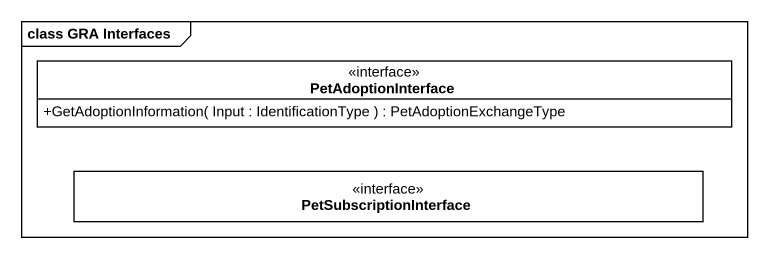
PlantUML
@startuml
mainframe class GRA Interfaces
hide circle
hide empty members
skinparam classAttributeIconSize 0
interface PetAdoptionInterface {
  +GetAdoptionInformation( Input : IdentificationType ) : PetAdoptionExchangeType
}
interface PetSubscriptionInterface
@enduml
